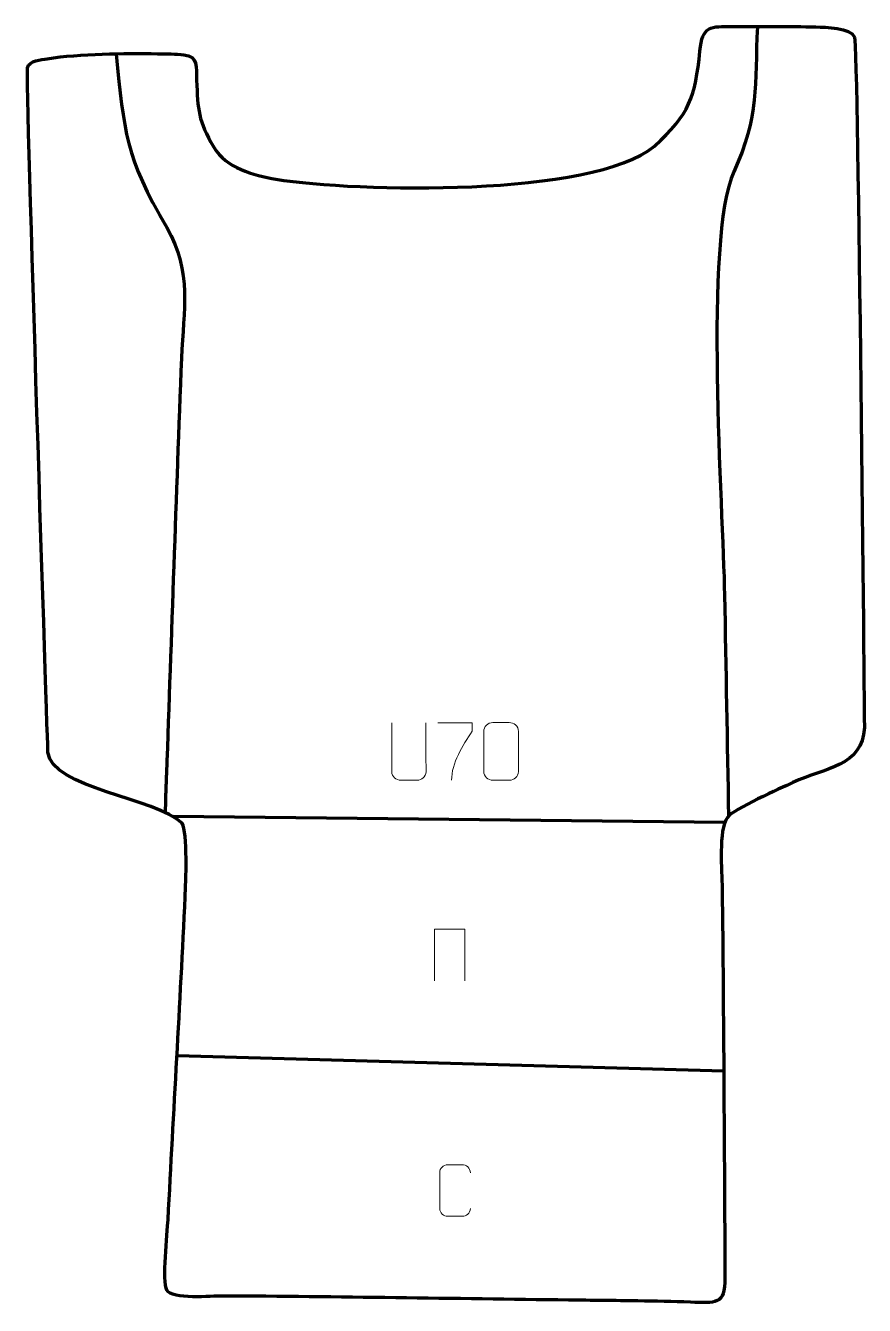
# Model space of a CAD drawing. Header units: millimetres. Extents: x -331 to 33, y 201 to 756.
import ezdxf

# ---------------------------------------------------------------- set-up
doc = ezdxf.new("R2010")
doc.units = ezdxf.units.MM
doc.header["$MEASUREMENT"] = 0
doc.layers.add('layer 2', color=7, linetype='Continuous')
doc.layers.add('layer 3', color=7, linetype='Continuous')

msp = doc.modelspace()

# ---------------------------------------------------------------- linework, layer by layer
at = {"layer": 'layer 2', "color": 142, "lineweight": 158}
for points, knots in [([(-13.4933, 755.6565), (-14.6457, 730.0447), (-12.6338, 717.1437), (-23.7125, 692.7784), (-23.7125, 692.7784), (-36.8525, 663.8797), (-28.4357, 546.7653), (-27.7456, 509.1399), (-27.7456, 509.1399), (-27.1591, 477.1559), (-26.5725, 445.1719), (-25.986, 413.1879)], [0, 0, 0, 0, 0.25, 0.25, 0.25, 0.25, 0.5, 0.5, 0.5, 0.5, 1, 1, 1, 1]), ([(-291.6262, 743.788), (-288.0234, 710.0609), (-287.72, 699.0888), (-269.6144, 668.6392), (-269.6144, 668.6392), (-258.4699, 648.576), (-262.3854, 633.4998), (-263.2482, 611.8533), (-263.2482, 611.8533), (-265.6369, 551.7858), (-267.5965, 491.6728), (-269.7734, 431.5932), (-269.7734, 431.5932), (-269.9003, 428.0895), (-270.0273, 424.5859), (-270.1542, 421.0822), (-270.1542, 421.0822), (-270.1542, 421.0822), (-270.2086, 419.5806), (-270.2086, 419.5806), (-270.2086, 419.5806), (-270.2086, 419.5806), (-270.3718, 415.0759), (-270.3718, 415.0759)], [0, 0, 0, 0, 0.14285714, 0.14285714, 0.14285714, 0.14285714, 0.28571429, 0.28571429, 0.28571429, 0.28571429, 0.42857143, 0.42857143, 0.42857143, 0.42857143, 0.57142857, 0.57142857, 0.57142857, 0.57142857, 0.71428571, 0.71428571, 0.71428571, 0.71428571, 1, 1, 1, 1])]:
    msp.add_open_spline(points, degree=3, knots=knots, dxfattribs=at)
for points in [[(-266.8523, 413.2115), (-266.8523, 413.2115), (-27.5344, 410.6162), (-27.5344, 410.6162)], [(-265.1638, 309.4082), (-265.1638, 309.4082), (-28.0658, 302.6678), (-28.0658, 302.6678)]]:
    msp.add_open_spline(points, degree=3, dxfattribs=at)
at = {"layer": 'layer 3', "color": 242, "lineweight": 158}
msp.add_open_spline([(-321.151, 440.7715), (-319.7346, 425.6482), (-274.2111, 420.8563), (-262.9558, 410.162), (-262.9558, 410.162), (-260.4225, 406.1755), (-261.3624, 384.0322), (-261.6342, 378.2071), (-261.6342, 378.2071), (-263.811, 331.5452), (-266.5739, 284.7975), (-269.0609, 238.1395), (-269.0609, 238.1395), (-269.3816, 232.1205), (-271.6085, 211.2527), (-269.6139, 207.5827), (-269.6139, 207.5827), (-267.2867, 203.3007), (-250.0972, 205.0252), (-245.3242, 205.0034), (-245.3242, 205.0034), (-195.3691, 204.7748), (-145.3015, 203.8378), (-95.3369, 203.2506), (-95.3369, 203.2506), (-85.3388, 203.1336), (-75.3407, 203.0165), (-65.3425, 202.8995), (-65.3425, 202.8995), (-57.7337, 202.7855), (-50.1107, 202.5846), (-42.5052, 202.3318), (-42.5052, 202.3318), (-31.5931, 201.9691), (-27.4752, 200.944), (-27.5407, 212.9466), (-27.5407, 212.9466), (-27.848, 269.212), (-28.1353, 325.5996), (-28.7518, 381.8566), (-28.7518, 381.8566), (-28.8356, 389.2836), (-30.5554, 407.184), (-26.4439, 412.6768), (-26.4439, 412.6768), (-23.6785, 416.3713), (-3.4741, 425.2179), (1.8596, 427.7314), (1.8596, 427.7314), (15.8384, 434.3191), (32.1066, 434.6079), (32.9237, 451.62), (32.9237, 451.62), (32.9237, 451.62), (30.1794, 746.8329), (28.6463, 751.1166), (28.6463, 751.1166), (27.1132, 755.4003), (15.7872, 755.4653), (11.9322, 755.591), (11.9322, 755.591), (0.3111, 755.9699), (-11.9004, 755.6413), (-23.618, 755.7676), (-23.618, 755.7676), (-34.246, 755.8518), (-37.262, 756.1684), (-38.3971, 745.1342), (-38.3971, 745.1342), (-40.4606, 725.0744), (-42.8124, 717.8224), (-58.1486, 703.8732), (-58.1486, 703.8732), (-85.1612, 681.5247), (-187.3807, 684.081), (-222.261, 689.4843), (-222.261, 689.4843), (-232.0814, 691.4498), (-243.8789, 694.1716), (-249.2533, 703.4387), (-249.2533, 703.4387), (-256.0792, 715.2087), (-256.1125, 719.288), (-256.6735, 732.5632), (-256.6735, 732.5632), (-256.913, 738.2565), (-255.8246, 742.7595), (-262.1864, 743.532), (-262.1864, 743.532), (-265.7738, 743.8541), (-269.5641, 743.918), (-273.1661, 743.9731), (-273.1661, 743.9731), (-273.1661, 743.9731), (-273.5647, 743.9784), (-273.5647, 743.9784), (-273.5647, 743.9784), (-288.3266, 744.1596), (-307.0019, 744.0718), (-321.4416, 741.7924), (-321.4416, 741.7924), (-324.1531, 741.3644), (-329.2473, 741.041), (-330.041, 737.8858), (-330.041, 737.8858), (-330.8347, 734.7306), (-321.151, 440.7715), (-321.151, 440.7715)], degree=3, knots=[0, 0, 0, 0, 0.03571429, 0.03571429, 0.03571429, 0.03571429, 0.07142857, 0.07142857, 0.07142857, 0.07142857, 0.10714286, 0.10714286, 0.10714286, 0.10714286, 0.14285714, 0.14285714, 0.14285714, 0.14285714, 0.17857143, 0.17857143, 0.17857143, 0.17857143, 0.21428571, 0.21428571, 0.21428571, 0.21428571, 0.25, 0.25, 0.25, 0.25, 0.28571429, 0.28571429, 0.28571429, 0.28571429, 0.32142857, 0.32142857, 0.32142857, 0.32142857, 0.35714286, 0.35714286, 0.35714286, 0.35714286, 0.39285714, 0.39285714, 0.39285714, 0.39285714, 0.42857143, 0.42857143, 0.42857143, 0.42857143, 0.46428571, 0.46428571, 0.46428571, 0.46428571, 0.5, 0.5, 0.5, 0.5, 0.53571429, 0.53571429, 0.53571429, 0.53571429, 0.57142857, 0.57142857, 0.57142857, 0.57142857, 0.60714286, 0.60714286, 0.60714286, 0.60714286, 0.64285714, 0.64285714, 0.64285714, 0.64285714, 0.67857143, 0.67857143, 0.67857143, 0.67857143, 0.71428571, 0.71428571, 0.71428571, 0.71428571, 0.75, 0.75, 0.75, 0.75, 0.78571429, 0.78571429, 0.78571429, 0.78571429, 0.82142857, 0.82142857, 0.82142857, 0.82142857, 0.85714286, 0.85714286, 0.85714286, 0.85714286, 0.89285714, 0.89285714, 0.89285714, 0.89285714, 0.92857143, 0.92857143, 0.92857143, 0.92857143, 1, 1, 1, 1], dxfattribs=at)
at = {"layer": 'layer 3', "color": 250, "lineweight": 9}
for points, knots in [([(-157.2868, 453.7536), (-157.2872, 448.2141), (-157.1914, 438.0123), (-157.191, 432.4719), (-157.191, 432.4719), (-157.3308, 430.2324), (-159.008, 428.8062), (-161.1557, 428.7957), (-161.1557, 428.7957), (-163.4876, 428.7961), (-165.8195, 428.7961), (-168.151, 428.7957), (-168.151, 428.7957), (-170.076, 428.6942), (-172.0481, 430.5107), (-172.0369, 432.4552), (-172.0369, 432.4552), (-172.0366, 438.0171), (-171.9412, 448.1925), (-171.9416, 453.7536)], [0, 0, 0, 0, 0.16666667, 0.16666667, 0.16666667, 0.16666667, 0.33333333, 0.33333333, 0.33333333, 0.33333333, 0.5, 0.5, 0.5, 0.5, 0.66666667, 0.66666667, 0.66666667, 0.66666667, 1, 1, 1, 1]), ([(-152.0221, 453.7519), (-152.0221, 453.7519), (-137.206, 453.7519), (-137.206, 453.7519), (-137.206, 453.7519), (-137.2063, 452.5023), (-137.2063, 451.2527), (-137.206, 450.0029), (-137.206, 450.0029), (-141.2004, 444.0058), (-146.1156, 436.1722), (-146.1156, 428.7934)], [0, 0, 0, 0, 0.25, 0.25, 0.25, 0.25, 0.5, 0.5, 0.5, 0.5, 1, 1, 1, 1]), ([(-128.1948, 453.7719), (-125.8287, 453.7719), (-123.4622, 453.7719), (-121.0957, 453.7719), (-121.0957, 453.7719), (-119.1152, 453.8075), (-117.0892, 452.3132), (-117.0621, 449.8711), (-117.0621, 449.8711), (-117.0625, 444.1137), (-117.0625, 438.3559), (-117.0621, 432.5977), (-117.0621, 432.5977), (-117.2042, 430.2701), (-118.9106, 428.7878), (-121.0957, 428.777), (-121.0957, 428.777), (-123.4681, 428.7774), (-125.8405, 428.7774), (-128.2125, 428.777), (-128.2125, 428.777), (-130.171, 428.6714), (-132.1774, 430.5593), (-132.166, 432.5803), (-132.166, 432.5803), (-132.1656, 438.3609), (-132.1656, 444.1412), (-132.166, 449.921), (-132.166, 449.921), (-132.1617, 452.063), (-130.3846, 453.7855), (-128.1948, 453.7719)], [0, 0, 0, 0, 0.11111111, 0.11111111, 0.11111111, 0.11111111, 0.22222222, 0.22222222, 0.22222222, 0.22222222, 0.33333333, 0.33333333, 0.33333333, 0.33333333, 0.44444444, 0.44444444, 0.44444444, 0.44444444, 0.55555556, 0.55555556, 0.55555556, 0.55555556, 0.66666667, 0.66666667, 0.66666667, 0.66666667, 0.77777778, 0.77777778, 0.77777778, 0.77777778, 1, 1, 1, 1]), ([(-153.4988, 341.7893), (-153.4988, 341.7893), (-153.4988, 364.1396), (-153.4988, 364.1396), (-153.4988, 364.1396), (-153.4988, 364.1396), (-140.3805, 364.1396), (-140.3805, 364.1396), (-140.3805, 364.1396), (-140.3805, 364.1396), (-140.3805, 341.7893), (-140.3805, 341.7893)], [0, 0, 0, 0, 0.25, 0.25, 0.25, 0.25, 0.5, 0.5, 0.5, 0.5, 1, 1, 1, 1]), ([(-137.9653, 243.0169), (-138.0905, 240.9359), (-139.5927, 239.6107), (-141.5164, 239.601), (-141.5164, 239.601), (-143.605, 239.6013), (-145.6936, 239.6013), (-147.7819, 239.601), (-147.7819, 239.601), (-149.5061, 239.5066), (-151.2725, 241.1945), (-151.2625, 243.0013), (-151.2625, 243.0013), (-151.2621, 248.1695), (-151.2621, 253.3372), (-151.2625, 258.5046), (-151.2625, 258.5046), (-151.2587, 260.4197), (-149.6942, 261.9596), (-147.7663, 261.9475), (-147.7663, 261.9475), (-145.6833, 261.9475), (-143.5998, 261.9475), (-141.5164, 261.9475), (-141.5164, 261.9475), (-139.7729, 261.9793), (-137.9892, 260.6434), (-137.9653, 258.46)], [0, 0, 0, 0, 0.125, 0.125, 0.125, 0.125, 0.25, 0.25, 0.25, 0.25, 0.375, 0.375, 0.375, 0.375, 0.5, 0.5, 0.5, 0.5, 0.625, 0.625, 0.625, 0.625, 0.75, 0.75, 0.75, 0.75, 1, 1, 1, 1])]:
    msp.add_open_spline(points, degree=3, knots=knots, dxfattribs=at)

doc.saveas('drawing.dxf')
